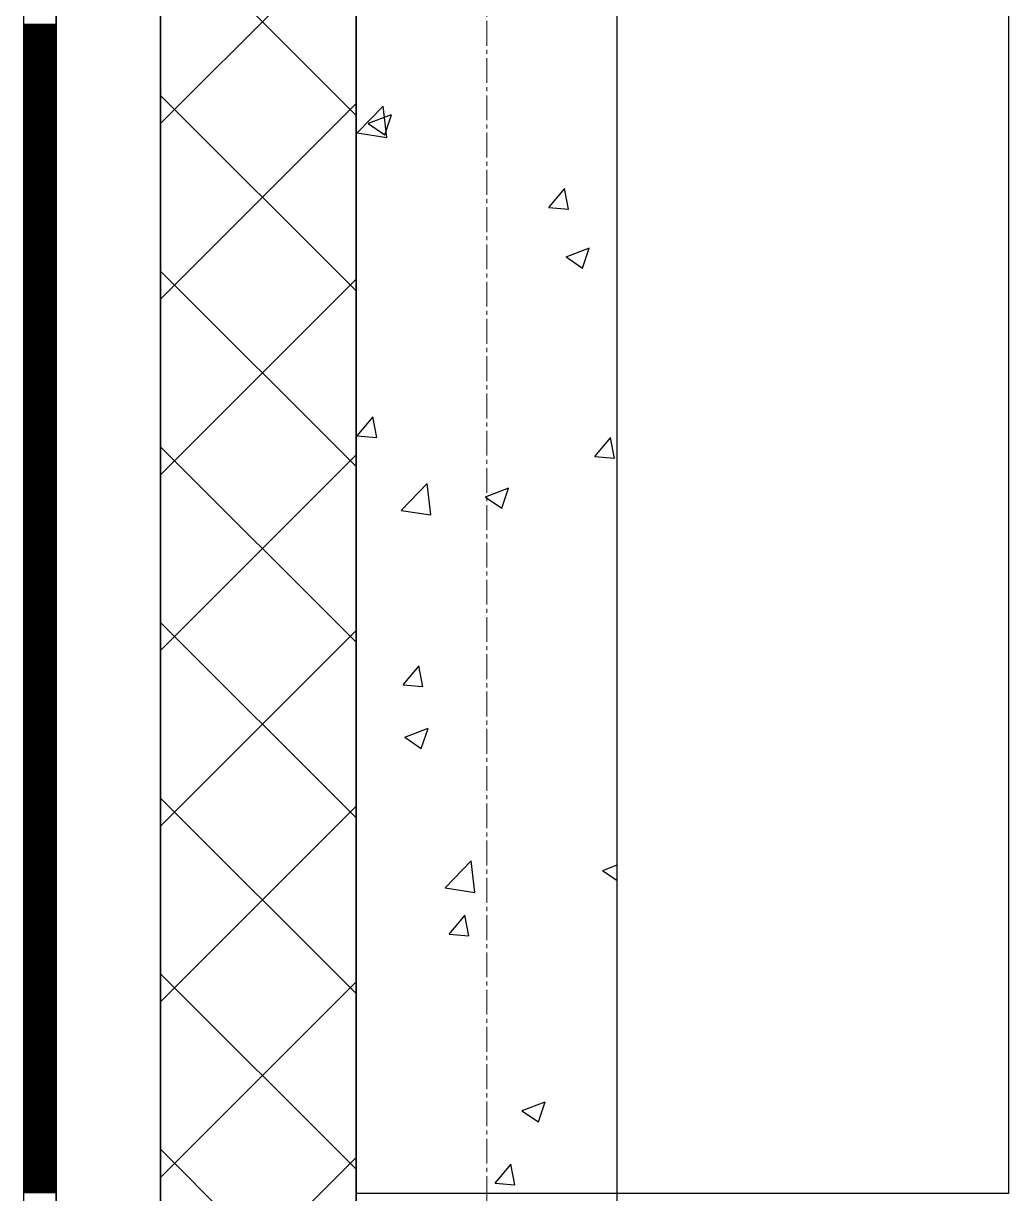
# Model space of a CAD drawing. Header units: millimetres. Extents: x -231292 to 573618, y -153144 to 564035.
# Drawn here: x 8548 to 9303, y 237366 to 238264 of the extents above; entities that cross this region are included whole.
import ezdxf

# ---------------------------------------------------------------- set-up
doc = ezdxf.new("R2010")
doc.units = ezdxf.units.MM
doc.linetypes.add('CENTER2', pattern=[28.575, 19.05, -3.175, 3.175, -3.175])
doc.layers.get('0').update_dxf_attribs({"color": 250})
for name, color, linetype, lineweight in [('АР_Стены ПЕНОблок', 250, 'Continuous', 20), ('АР_Тонкая', 250, 'Continuous', 5), ('АР_Утеплитель', 250, 'Continuous', 0), ('АР_Штриховка', 250, 'Continuous', 0), ('РД_Оси_100', 250, 'Continuous', 0)]:
    doc.layers.add(name, color=color, linetype=linetype, lineweight=lineweight)
doc.layers.add('КР_Балки-0.5', color=60, linetype='Continuous', lineweight=50, plot=False)

# ---------------------------------------------------------------- blocks, each defined once
blk = doc.blocks.new('оси_рен')
at = {"layer": 'РД_Оси_100', "color": 251, "linetype": 'CENTER2', "true_color": 0x636466}
blk.add_line((1195652.916, 135558.25), (1195652.916, 223268.25), dxfattribs=at)

msp = doc.modelspace()

# ---------------------------------------------------------------- linework, layer by layer
at = {"layer": 'АР_Стены ПЕНОблок', "color": 18, "linetype": 'Continuous', "lineweight": 25, "true_color": 0x000000}
for p, q in [((8803.243, 263866.253), (8803.243, 187666.253)), ((9003.243, 187666.253), (9003.243, 263866.253))]:
    msp.add_line(p, q, dxfattribs=at)
at = {"layer": 'АР_Тонкая', "color": 18, "linetype": 'Continuous', "lineweight": 25, "true_color": 0x000000}
for p, q in [((8548.243, 263866.253), (8548.243, 187666.253)), ((8573.243, 263866.253), (8573.243, 187666.253)), ((8573.243, 187666.253), (8573.243, 263866.253)), ((8653.243, 187666.253), (8653.243, 263866.253))]:
    msp.add_line(p, q, dxfattribs=at)
at = {"layer": 'АР_Утеплитель', "color": 18, "linetype": 'Continuous', "lineweight": 25, "true_color": 0x000000}
for p, q in [((8653.243, 263866.253), (8653.243, 187666.253)), ((8803.243, 187666.253), (8803.243, 263866.253))]:
    msp.add_line(p, q, dxfattribs=at)
at = {"layer": 'АР_Штриховка', "color": 18, "linetype": 'Continuous', "lineweight": 25, "true_color": 0x000000}
for p, q in [((8803.243, 238193.005), (8653.243, 238343.005)), ((8653.243, 238186.718), (8803.243, 238336.718)), ((8548.243, 238263.002), (8573.243, 238263.002)), ((8548.243, 238262.002), (8573.243, 238262.002)), ((8548.243, 238261.002), (8573.243, 238261.002)), ((8548.243, 238260.002), (8573.243, 238260.002)), ((8548.243, 238259.002), (8573.243, 238259.002)), ((8548.243, 238258.002), (8573.243, 238258.002)), ((8548.243, 238257.002), (8573.243, 238257.002)), ((8548.243, 238256.002), (8573.243, 238256.002)), ((8548.243, 238255.002), (8573.243, 238255.002)), ((8548.243, 238254.002), (8573.243, 238254.002)), ((8548.243, 238253.002), (8573.243, 238253.002)), ((8548.243, 238252.002), (8573.243, 238252.002)), ((8548.243, 238251.002), (8573.243, 238251.002)), ((8548.243, 238250.002), (8573.243, 238250.002)), ((8548.243, 238249.002), (8573.243, 238249.002)), ((8548.243, 238248.002), (8573.243, 238248.002)), ((8548.243, 238247.002), (8573.243, 238247.002)), ((8548.243, 238246.002), (8573.243, 238246.002)), ((8548.243, 238245.002), (8573.243, 238245.002)), ((8548.243, 238244.002), (8573.243, 238244.002)), ((8548.243, 238243.002), (8573.243, 238243.002)), ((8548.243, 238242.002), (8573.243, 238242.002)), ((8548.243, 238241.002), (8573.243, 238241.002)), ((8548.243, 238240.002), (8573.243, 238240.002)), ((8548.243, 238239.002), (8573.243, 238239.002)), ((8548.243, 238238.002), (8573.243, 238238.002)), ((8548.243, 238237.002), (8573.243, 238237.002)), ((8548.243, 238236.002), (8573.243, 238236.002)), ((8548.243, 238235.002), (8573.243, 238235.002)), ((8548.243, 238234.002), (8573.243, 238234.002)), ((8548.243, 238233.002), (8573.243, 238233.002)), ((8548.243, 238232.002), (8573.243, 238232.002)), ((8548.243, 238231.002), (8573.243, 238231.002)), ((8548.243, 238230.002), (8573.243, 238230.002)), ((8548.243, 238229.002), (8573.243, 238229.002)), ((8548.243, 238228.002), (8573.243, 238228.002)), ((8548.243, 238227.002), (8573.243, 238227.002)), ((8548.243, 238226.002), (8573.243, 238226.002)), ((8548.243, 238225.002), (8573.243, 238225.002)), ((8548.243, 238224.002), (8573.243, 238224.002)), ((8548.243, 238223.002), (8573.243, 238223.002)), ((8548.243, 238222.002), (8573.243, 238222.002)), ((8548.243, 238221.002), (8573.243, 238221.002)), ((8548.243, 238220.002), (8573.243, 238220.002)), ((8548.243, 238219.002), (8573.243, 238219.002)), ((8548.243, 238218.002), (8573.243, 238218.002)), ((8548.243, 238217.002), (8573.243, 238217.002)), ((8548.243, 238216.002), (8573.243, 238216.002)), ((8548.243, 238215.002), (8573.243, 238215.002)), ((8548.243, 238214.002), (8573.243, 238214.002)), ((8548.243, 238213.002), (8573.243, 238213.002)), ((8548.243, 238212.002), (8573.243, 238212.002)), ((8548.243, 238211.002), (8573.243, 238211.002)), ((8548.243, 238210.002), (8573.243, 238210.002)), ((8548.243, 238209.002), (8573.243, 238209.002)), ((8803.243, 238058.301), (8653.243, 238208.301)), ((8548.243, 238208.002), (8573.243, 238208.002)), ((8548.243, 238207.002), (8573.243, 238207.002)), ((8548.243, 238206.002), (8573.243, 238206.002)), ((8548.243, 238205.002), (8573.243, 238205.002)), ((8548.243, 238204.002), (8573.243, 238204.002)), ((8548.243, 238203.002), (8573.243, 238203.002)), ((8548.243, 238202.002), (8573.243, 238202.002)), ((8548.243, 238201.002), (8573.243, 238201.002)), ((8548.243, 238200.002), (8573.243, 238200.002)), ((8653.243, 238052.014), (8803.243, 238202.014)), ((8804.144, 238179.511), (8823.927, 238200.13)), ((8826.718, 238176.006), (8823.912, 238200.128)), ((8548.243, 238199.002), (8573.243, 238199.002)), ((8548.243, 238198.002), (8573.243, 238198.002)), ((8548.243, 238197.002), (8573.243, 238197.002)), ((8548.243, 238196.002), (8573.243, 238196.002)), ((8548.243, 238195.002), (8573.243, 238195.002)), ((8548.243, 238194.002), (8573.243, 238194.002)), ((8548.243, 238193.002), (8573.243, 238193.002)), ((8548.243, 238192.002), (8573.243, 238192.002)), ((8548.243, 238191.002), (8573.243, 238191.002)), ((8812.607, 238186.886), (8830.392, 238193.712)), ((8825.156, 238178.151), (8830.306, 238193.5)), ((8548.243, 238190.002), (8573.243, 238190.002)), ((8548.243, 238189.002), (8573.243, 238189.002)), ((8548.243, 238188.002), (8573.243, 238188.002)), ((8548.243, 238187.002), (8573.243, 238187.002)), ((8548.243, 238186.002), (8573.243, 238186.002)), ((8548.243, 238185.002), (8573.243, 238185.002)), ((8548.243, 238184.002), (8573.243, 238184.002)), ((8548.243, 238183.002), (8573.243, 238183.002)), ((8548.243, 238182.002), (8573.243, 238182.002)), ((8812.512, 238186.676), (8825.146, 238178.154)), ((8548.243, 238181.002), (8573.243, 238181.002)), ((8548.243, 238180.002), (8573.243, 238180.002)), ((8548.243, 238179.002), (8573.243, 238179.002)), ((8548.243, 238178.002), (8573.243, 238178.002)), ((8548.243, 238177.002), (8573.243, 238177.002)), ((8548.243, 238176.002), (8573.243, 238176.002)), ((8548.243, 238175.002), (8573.243, 238175.002)), ((8548.243, 238174.002), (8573.243, 238174.002)), ((8548.243, 238173.002), (8573.243, 238173.002)), ((8804.132, 238179.535), (8826.722, 238176.032)), ((8548.243, 238172.002), (8573.243, 238172.002)), ((8548.243, 238171.002), (8573.243, 238171.002)), ((8548.243, 238170.002), (8573.243, 238170.002)), ((8548.243, 238169.002), (8573.243, 238169.002)), ((8548.243, 238168.002), (8573.243, 238168.002)), ((8548.243, 238167.002), (8573.243, 238167.002)), ((8548.243, 238166.002), (8573.243, 238166.002)), ((8548.243, 238165.002), (8573.243, 238165.002)), ((8548.243, 238164.002), (8573.243, 238164.002)), ((8548.243, 238163.002), (8573.243, 238163.002)), ((8548.243, 238162.002), (8573.243, 238162.002)), ((8548.243, 238161.002), (8573.243, 238161.002)), ((8548.243, 238160.002), (8573.243, 238160.002)), ((8548.243, 238159.002), (8573.243, 238159.002)), ((8548.243, 238158.002), (8573.243, 238158.002)), ((8548.243, 238157.002), (8573.243, 238157.002)), ((8548.243, 238156.002), (8573.243, 238156.002)), ((8548.243, 238155.002), (8573.243, 238155.002)), ((8548.243, 238154.002), (8573.243, 238154.002)), ((8548.243, 238153.002), (8573.243, 238153.002)), ((8548.243, 238152.002), (8573.243, 238152.002)), ((8548.243, 238151.002), (8573.243, 238151.002)), ((8548.243, 238150.002), (8573.243, 238150.002)), ((8548.243, 238149.002), (8573.243, 238149.002)), ((8548.243, 238148.002), (8573.243, 238148.002)), ((8548.243, 238147.002), (8573.243, 238147.002)), ((8548.243, 238146.002), (8573.243, 238146.002)), ((8548.243, 238145.002), (8573.243, 238145.002)), ((8548.243, 238144.002), (8573.243, 238144.002)), ((8548.243, 238143.002), (8573.243, 238143.002)), ((8548.243, 238142.002), (8573.243, 238142.002)), ((8548.243, 238141.002), (8573.243, 238141.002)), ((8548.243, 238140.002), (8573.243, 238140.002)), ((8548.243, 238139.002), (8573.243, 238139.002)), ((8548.243, 238138.002), (8573.243, 238138.002)), ((8548.243, 238137.002), (8573.243, 238137.002)), ((8950.927, 238122.39), (8963.172, 238136.983)), ((8965.975, 238121.027), (8963.038, 238136.948)), ((8548.243, 238136.002), (8573.243, 238136.002)), ((8548.243, 238135.002), (8573.243, 238135.002)), ((8548.243, 238134.002), (8573.243, 238134.002)), ((8548.243, 238133.002), (8573.243, 238133.002)), ((8548.243, 238132.002), (8573.243, 238132.002)), ((8548.243, 238131.002), (8573.243, 238131.002)), ((8548.243, 238130.002), (8573.243, 238130.002)), ((8548.243, 238129.002), (8573.243, 238129.002)), ((8548.243, 238128.002), (8573.243, 238128.002)), ((8548.243, 238127.002), (8573.243, 238127.002)), ((8548.243, 238126.002), (8573.243, 238126.002)), ((8548.243, 238125.002), (8573.243, 238125.002)), ((8548.243, 238124.002), (8573.243, 238124.002)), ((8548.243, 238123.002), (8573.243, 238123.002)), ((8548.243, 238122.002), (8573.243, 238122.002)), ((8548.243, 238121.002), (8573.243, 238121.002)), ((8548.243, 238120.002), (8573.243, 238120.002)), ((8548.243, 238119.002), (8573.243, 238119.002)), ((8950.926, 238122.38), (8966.108, 238121.052)), ((8548.243, 238118.002), (8573.243, 238118.002)), ((8548.243, 238117.002), (8573.243, 238117.002)), ((8548.243, 238116.002), (8573.243, 238116.002)), ((8548.243, 238115.002), (8573.243, 238115.002)), ((8548.243, 238114.002), (8573.243, 238114.002)), ((8548.243, 238113.002), (8573.243, 238113.002)), ((8548.243, 238112.002), (8573.243, 238112.002)), ((8548.243, 238111.002), (8573.243, 238111.002)), ((8548.243, 238110.002), (8573.243, 238110.002)), ((8548.243, 238109.002), (8573.243, 238109.002)), ((8548.243, 238108.002), (8573.243, 238108.002)), ((8548.243, 238107.002), (8573.243, 238107.002)), ((8548.243, 238106.002), (8573.243, 238106.002)), ((8548.243, 238105.002), (8573.243, 238105.002)), ((8548.243, 238104.002), (8573.243, 238104.002)), ((8548.243, 238103.002), (8573.243, 238103.002)), ((8548.243, 238102.002), (8573.243, 238102.002)), ((8548.243, 238101.002), (8573.243, 238101.002)), ((8548.243, 238100.002), (8573.243, 238100.002)), ((8548.243, 238099.002), (8573.243, 238099.002)), ((8548.243, 238098.002), (8573.243, 238098.002)), ((8548.243, 238097.002), (8573.243, 238097.002)), ((8548.243, 238096.002), (8573.243, 238096.002)), ((8548.243, 238095.002), (8573.243, 238095.002)), ((8548.243, 238094.002), (8573.243, 238094.002)), ((8548.243, 238093.002), (8573.243, 238093.002)), ((8548.243, 238092.002), (8573.243, 238092.002)), ((8548.243, 238091.002), (8573.243, 238091.002)), ((8548.243, 238090.002), (8573.243, 238090.002)), ((8548.243, 238089.002), (8573.243, 238089.002)), ((8548.243, 238088.002), (8573.243, 238088.002)), ((8548.243, 238087.002), (8573.243, 238087.002)), ((8548.243, 238086.002), (8573.243, 238086.002)), ((8548.243, 238085.002), (8573.243, 238085.002)), ((8548.243, 238084.002), (8573.243, 238084.002)), ((8548.243, 238083.002), (8573.243, 238083.002)), ((8964.126, 238084.411), (8976.761, 238075.889)), ((8964.221, 238084.62), (8982.006, 238091.447)), ((8976.771, 238075.886), (8981.921, 238091.235)), ((8548.243, 238082.002), (8573.243, 238082.002)), ((8548.243, 238081.002), (8573.243, 238081.002)), ((8548.243, 238080.002), (8573.243, 238080.002)), ((8548.243, 238079.002), (8573.243, 238079.002)), ((8548.243, 238078.002), (8573.243, 238078.002)), ((8548.243, 238077.002), (8573.243, 238077.002)), ((8548.243, 238076.002), (8573.243, 238076.002)), ((8548.243, 238075.002), (8573.243, 238075.002)), ((8548.243, 238074.002), (8573.243, 238074.002)), ((8803.243, 237923.597), (8653.243, 238073.597)), ((8548.243, 238073.002), (8573.243, 238073.002)), ((8548.243, 238072.002), (8573.243, 238072.002)), ((8548.243, 238071.002), (8573.243, 238071.002)), ((8548.243, 238070.002), (8573.243, 238070.002)), ((8548.243, 238069.002), (8573.243, 238069.002)), ((8548.243, 238068.002), (8573.243, 238068.002)), ((8548.243, 238067.002), (8573.243, 238067.002)), ((8548.243, 238066.002), (8573.243, 238066.002)), ((8548.243, 238065.002), (8573.243, 238065.002)), ((8653.243, 237917.311), (8803.243, 238067.311)), ((8548.243, 238064.002), (8573.243, 238064.002)), ((8548.243, 238063.002), (8573.243, 238063.002)), ((8548.243, 238062.002), (8573.243, 238062.002)), ((8548.243, 238061.002), (8573.243, 238061.002)), ((8548.243, 238060.002), (8573.243, 238060.002)), ((8548.243, 238059.002), (8573.243, 238059.002)), ((8548.243, 238058.002), (8573.243, 238058.002)), ((8548.243, 238057.002), (8573.243, 238057.002)), ((8548.243, 238056.002), (8573.243, 238056.002)), ((8548.243, 238055.002), (8573.243, 238055.002)), ((8548.243, 238054.002), (8573.243, 238054.002)), ((8548.243, 238053.002), (8573.243, 238053.002)), ((8548.243, 238052.002), (8573.243, 238052.002)), ((8548.243, 238051.002), (8573.243, 238051.002)), ((8548.243, 238050.002), (8573.243, 238050.002)), ((8548.243, 238049.002), (8573.243, 238049.002)), ((8548.243, 238048.002), (8573.243, 238048.002)), ((8548.243, 238047.002), (8573.243, 238047.002)), ((8548.243, 238046.002), (8573.243, 238046.002)), ((8548.243, 238045.002), (8573.243, 238045.002)), ((8548.243, 238044.002), (8573.243, 238044.002)), ((8548.243, 238043.002), (8573.243, 238043.002)), ((8548.243, 238042.002), (8573.243, 238042.002)), ((8548.243, 238041.002), (8573.243, 238041.002)), ((8548.243, 238040.002), (8573.243, 238040.002)), ((8548.243, 238039.002), (8573.243, 238039.002)), ((8548.243, 238038.002), (8573.243, 238038.002)), ((8548.243, 238037.002), (8573.243, 238037.002)), ((8548.243, 238036.002), (8573.243, 238036.002)), ((8548.243, 238035.002), (8573.243, 238035.002)), ((8548.243, 238034.002), (8573.243, 238034.002)), ((8548.243, 238033.002), (8573.243, 238033.002)), ((8548.243, 238032.002), (8573.243, 238032.002)), ((8548.243, 238031.002), (8573.243, 238031.002)), ((8548.243, 238030.002), (8573.243, 238030.002)), ((8548.243, 238029.002), (8573.243, 238029.002)), ((8548.243, 238028.002), (8573.243, 238028.002)), ((8548.243, 238027.002), (8573.243, 238027.002)), ((8548.243, 238026.002), (8573.243, 238026.002)), ((8548.243, 238025.002), (8573.243, 238025.002)), ((8548.243, 238024.002), (8573.243, 238024.002)), ((8548.243, 238023.002), (8573.243, 238023.002)), ((8548.243, 238022.002), (8573.243, 238022.002)), ((8548.243, 238021.002), (8573.243, 238021.002)), ((8548.243, 238020.002), (8573.243, 238020.002)), ((8548.243, 238019.002), (8573.243, 238019.002)), ((8548.243, 238018.002), (8573.243, 238018.002)), ((8548.243, 238017.002), (8573.243, 238017.002)), ((8548.243, 238016.002), (8573.243, 238016.002)), ((8548.243, 238015.002), (8573.243, 238015.002)), ((8548.243, 238014.002), (8573.243, 238014.002)), ((8548.243, 238013.002), (8573.243, 238013.002)), ((8548.243, 238012.002), (8573.243, 238012.002)), ((8548.243, 238011.002), (8573.243, 238011.002)), ((8548.243, 238010.002), (8573.243, 238010.002)), ((8548.243, 238009.002), (8573.243, 238009.002)), ((8548.243, 238008.002), (8573.243, 238008.002)), ((8548.243, 238007.002), (8573.243, 238007.002)), ((8548.243, 238006.002), (8573.243, 238006.002)), ((8548.243, 238005.002), (8573.243, 238005.002)), ((8548.243, 238004.002), (8573.243, 238004.002)), ((8548.243, 238003.002), (8573.243, 238003.002)), ((8548.243, 238002.002), (8573.243, 238002.002)), ((8548.243, 238001.002), (8573.243, 238001.002)), ((8548.243, 238000.002), (8573.243, 238000.002)), ((8548.243, 237999.002), (8573.243, 237999.002)), ((8548.243, 237998.002), (8573.243, 237998.002)), ((8548.243, 237997.002), (8573.243, 237997.002)), ((8548.243, 237996.002), (8573.243, 237996.002)), ((8548.243, 237995.002), (8573.243, 237995.002)), ((8548.243, 237994.002), (8573.243, 237994.002)), ((8548.243, 237993.002), (8573.243, 237993.002)), ((8548.243, 237992.002), (8573.243, 237992.002)), ((8548.243, 237991.002), (8573.243, 237991.002)), ((8548.243, 237990.002), (8573.243, 237990.002)), ((8548.243, 237989.002), (8573.243, 237989.002)), ((8548.243, 237988.002), (8573.243, 237988.002)), ((8548.243, 237987.002), (8573.243, 237987.002)), ((8548.243, 237986.002), (8573.243, 237986.002)), ((8548.243, 237985.002), (8573.243, 237985.002)), ((8548.243, 237984.002), (8573.243, 237984.002)), ((8548.243, 237983.002), (8573.243, 237983.002)), ((8548.243, 237982.002), (8573.243, 237982.002)), ((8548.243, 237981.002), (8573.243, 237981.002)), ((8548.243, 237980.002), (8573.243, 237980.002)), ((8548.243, 237979.002), (8573.243, 237979.002)), ((8548.243, 237978.002), (8573.243, 237978.002)), ((8548.243, 237977.002), (8573.243, 237977.002)), ((8548.243, 237976.002), (8573.243, 237976.002)), ((8548.243, 237975.002), (8573.243, 237975.002)), ((8548.243, 237974.002), (8573.243, 237974.002)), ((8548.243, 237973.002), (8573.243, 237973.002)), ((8548.243, 237972.002), (8573.243, 237972.002)), ((8548.243, 237971.002), (8573.243, 237971.002)), ((8548.243, 237970.002), (8573.243, 237970.002)), ((8548.243, 237969.002), (8573.243, 237969.002)), ((8548.243, 237968.002), (8573.243, 237968.002)), ((8548.243, 237967.002), (8573.243, 237967.002)), ((8548.243, 237966.002), (8573.243, 237966.002)), ((8548.243, 237965.002), (8573.243, 237965.002)), ((8548.243, 237964.002), (8573.243, 237964.002)), ((8548.243, 237963.002), (8573.243, 237963.002)), ((8548.243, 237962.002), (8573.243, 237962.002)), ((8548.243, 237961.002), (8573.243, 237961.002)), ((8548.243, 237960.002), (8573.243, 237960.002)), ((8548.243, 237959.002), (8573.243, 237959.002)), ((8548.243, 237958.002), (8573.243, 237958.002)), ((8548.243, 237957.002), (8573.243, 237957.002)), ((8803.986, 237947.272), (8816.231, 237961.865)), ((8819.034, 237945.909), (8816.097, 237961.831)), ((8548.243, 237956.002), (8573.243, 237956.002)), ((8548.243, 237955.002), (8573.243, 237955.002)), ((8548.243, 237954.002), (8573.243, 237954.002)), ((8548.243, 237953.002), (8573.243, 237953.002)), ((8548.243, 237952.002), (8573.243, 237952.002)), ((8548.243, 237951.002), (8573.243, 237951.002)), ((8548.243, 237950.002), (8573.243, 237950.002)), ((8548.243, 237949.002), (8573.243, 237949.002)), ((8548.243, 237948.002), (8573.243, 237948.002)), ((8548.243, 237947.002), (8573.243, 237947.002)), ((8548.243, 237946.002), (8573.243, 237946.002)), ((8548.243, 237945.002), (8573.243, 237945.002)), ((8548.243, 237944.002), (8573.243, 237944.002)), ((8548.243, 237943.002), (8573.243, 237943.002)), ((8548.243, 237942.002), (8573.243, 237942.002)), ((8548.243, 237941.002), (8573.243, 237941.002)), ((8548.243, 237940.002), (8573.243, 237940.002)), ((8548.243, 237939.002), (8573.243, 237939.002)), ((8803.985, 237947.262), (8819.167, 237945.934)), ((8986.17, 237931.333), (8998.415, 237945.926)), ((9001.218, 237929.97), (8998.281, 237945.891)), ((8548.243, 237938.002), (8573.243, 237938.002)), ((8548.243, 237937.002), (8573.243, 237937.002)), ((8548.243, 237936.002), (8573.243, 237936.002)), ((8548.243, 237935.002), (8573.243, 237935.002)), ((8548.243, 237934.002), (8573.243, 237934.002)), ((8548.243, 237933.002), (8573.243, 237933.002)), ((8548.243, 237932.002), (8573.243, 237932.002)), ((8548.243, 237931.002), (8573.243, 237931.002)), ((8548.243, 237930.002), (8573.243, 237930.002)), ((8803.243, 237788.894), (8653.243, 237938.894)), ((8653.243, 237782.607), (8803.243, 237932.607)), ((8986.169, 237931.323), (9001.351, 237929.995)), ((8548.243, 237929.002), (8573.243, 237929.002)), ((8548.243, 237928.002), (8573.243, 237928.002)), ((8548.243, 237927.002), (8573.243, 237927.002)), ((8548.243, 237926.002), (8573.243, 237926.002)), ((8548.243, 237925.002), (8573.243, 237925.002)), ((8548.243, 237924.002), (8573.243, 237924.002)), ((8548.243, 237923.002), (8573.243, 237923.002)), ((8548.243, 237922.002), (8573.243, 237922.002)), ((8548.243, 237921.002), (8573.243, 237921.002)), ((8548.243, 237920.002), (8573.243, 237920.002)), ((8548.243, 237919.002), (8573.243, 237919.002)), ((8548.243, 237918.002), (8573.243, 237918.002)), ((8548.243, 237917.002), (8573.243, 237917.002)), ((8548.243, 237916.002), (8573.243, 237916.002)), ((8548.243, 237915.002), (8573.243, 237915.002)), ((8548.243, 237914.002), (8573.243, 237914.002)), ((8548.243, 237913.002), (8573.243, 237913.002)), ((8548.243, 237912.002), (8573.243, 237912.002)), ((8548.243, 237911.002), (8573.243, 237911.002)), ((8548.243, 237910.002), (8573.243, 237910.002)), ((8548.243, 237909.002), (8573.243, 237909.002)), ((8548.243, 237908.002), (8573.243, 237908.002)), ((8548.243, 237907.002), (8573.243, 237907.002)), ((8548.243, 237906.002), (8573.243, 237906.002)), ((8548.243, 237905.002), (8573.243, 237905.002)), ((8548.243, 237904.002), (8573.243, 237904.002)), ((8837.819, 237890.043), (8857.602, 237910.662)), ((8860.393, 237886.538), (8857.587, 237910.66)), ((8902.419, 237900.432), (8920.204, 237907.259)), ((8914.968, 237891.698), (8920.119, 237907.047)), ((8548.243, 237903.002), (8573.243, 237903.002)), ((8548.243, 237902.002), (8573.243, 237902.002)), ((8548.243, 237901.002), (8573.243, 237901.002)), ((8548.243, 237900.002), (8573.243, 237900.002)), ((8548.243, 237899.002), (8573.243, 237899.002)), ((8548.243, 237898.002), (8573.243, 237898.002)), ((8548.243, 237897.002), (8573.243, 237897.002)), ((8548.243, 237896.002), (8573.243, 237896.002)), ((8548.243, 237895.002), (8573.243, 237895.002)), ((8902.324, 237900.223), (8914.959, 237891.701)), ((8548.243, 237894.002), (8573.243, 237894.002)), ((8548.243, 237893.002), (8573.243, 237893.002)), ((8548.243, 237892.002), (8573.243, 237892.002)), ((8548.243, 237891.002), (8573.243, 237891.002)), ((8548.243, 237890.002), (8573.243, 237890.002)), ((8548.243, 237889.002), (8573.243, 237889.002)), ((8548.243, 237888.002), (8573.243, 237888.002)), ((8548.243, 237887.002), (8573.243, 237887.002)), ((8548.243, 237886.002), (8573.243, 237886.002)), ((8837.807, 237890.067), (8860.397, 237886.564)), ((8548.243, 237885.002), (8573.243, 237885.002)), ((8548.243, 237884.002), (8573.243, 237884.002)), ((8548.243, 237883.002), (8573.243, 237883.002)), ((8548.243, 237882.002), (8573.243, 237882.002)), ((8548.243, 237881.002), (8573.243, 237881.002)), ((8548.243, 237880.002), (8573.243, 237880.002)), ((8548.243, 237879.002), (8573.243, 237879.002)), ((8548.243, 237878.002), (8573.243, 237878.002)), ((8548.243, 237877.002), (8573.243, 237877.002)), ((8548.243, 237876.002), (8573.243, 237876.002)), ((8548.243, 237875.002), (8573.243, 237875.002)), ((8548.243, 237874.002), (8573.243, 237874.002)), ((8548.243, 237873.002), (8573.243, 237873.002)), ((8548.243, 237872.002), (8573.243, 237872.002)), ((8548.243, 237871.002), (8573.243, 237871.002)), ((8548.243, 237870.002), (8573.243, 237870.002)), ((8548.243, 237869.002), (8573.243, 237869.002)), ((8548.243, 237868.002), (8573.243, 237868.002)), ((8548.243, 237867.002), (8573.243, 237867.002)), ((8548.243, 237866.002), (8573.243, 237866.002)), ((8548.243, 237865.002), (8573.243, 237865.002)), ((8548.243, 237864.002), (8573.243, 237864.002)), ((8548.243, 237863.002), (8573.243, 237863.002)), ((8548.243, 237862.002), (8573.243, 237862.002)), ((8548.243, 237861.002), (8573.243, 237861.002)), ((8548.243, 237860.002), (8573.243, 237860.002)), ((8548.243, 237859.002), (8573.243, 237859.002)), ((8548.243, 237858.002), (8573.243, 237858.002)), ((8548.243, 237857.002), (8573.243, 237857.002)), ((8548.243, 237856.002), (8573.243, 237856.002)), ((8548.243, 237855.002), (8573.243, 237855.002)), ((8548.243, 237854.002), (8573.243, 237854.002)), ((8548.243, 237853.002), (8573.243, 237853.002)), ((8548.243, 237852.002), (8573.243, 237852.002)), ((8548.243, 237851.002), (8573.243, 237851.002)), ((8548.243, 237850.002), (8573.243, 237850.002)), ((8548.243, 237849.002), (8573.243, 237849.002)), ((8548.243, 237848.002), (8573.243, 237848.002)), ((8548.243, 237847.002), (8573.243, 237847.002)), ((8548.243, 237846.002), (8573.243, 237846.002)), ((8548.243, 237845.002), (8573.243, 237845.002)), ((8548.243, 237844.002), (8573.243, 237844.002)), ((8548.243, 237843.002), (8573.243, 237843.002)), ((8548.243, 237842.002), (8573.243, 237842.002)), ((8548.243, 237841.002), (8573.243, 237841.002)), ((8548.243, 237840.002), (8573.243, 237840.002)), ((8548.243, 237839.002), (8573.243, 237839.002)), ((8548.243, 237838.002), (8573.243, 237838.002)), ((8548.243, 237837.002), (8573.243, 237837.002)), ((8548.243, 237836.002), (8573.243, 237836.002)), ((8548.243, 237835.002), (8573.243, 237835.002)), ((8548.243, 237834.002), (8573.243, 237834.002)), ((8548.243, 237833.002), (8573.243, 237833.002)), ((8548.243, 237832.002), (8573.243, 237832.002)), ((8548.243, 237831.002), (8573.243, 237831.002)), ((8548.243, 237830.002), (8573.243, 237830.002)), ((8548.243, 237829.002), (8573.243, 237829.002)), ((8548.243, 237828.002), (8573.243, 237828.002)), ((8548.243, 237827.002), (8573.243, 237827.002)), ((8548.243, 237826.002), (8573.243, 237826.002)), ((8548.243, 237825.002), (8573.243, 237825.002)), ((8548.243, 237824.002), (8573.243, 237824.002)), ((8548.243, 237823.002), (8573.243, 237823.002)), ((8548.243, 237822.002), (8573.243, 237822.002)), ((8548.243, 237821.002), (8573.243, 237821.002)), ((8548.243, 237820.002), (8573.243, 237820.002)), ((8548.243, 237819.002), (8573.243, 237819.002)), ((8548.243, 237818.002), (8573.243, 237818.002)), ((8548.243, 237817.002), (8573.243, 237817.002)), ((8548.243, 237816.002), (8573.243, 237816.002)), ((8548.243, 237815.002), (8573.243, 237815.002)), ((8548.243, 237814.002), (8573.243, 237814.002)), ((8548.243, 237813.002), (8573.243, 237813.002)), ((8548.243, 237812.002), (8573.243, 237812.002)), ((8548.243, 237811.002), (8573.243, 237811.002)), ((8548.243, 237810.002), (8573.243, 237810.002)), ((8548.243, 237809.002), (8573.243, 237809.002)), ((8548.243, 237808.002), (8573.243, 237808.002)), ((8548.243, 237807.002), (8573.243, 237807.002)), ((8548.243, 237806.002), (8573.243, 237806.002)), ((8548.243, 237805.002), (8573.243, 237805.002)), ((8548.243, 237804.002), (8573.243, 237804.002)), ((8548.243, 237803.002), (8573.243, 237803.002)), ((8548.243, 237802.002), (8573.243, 237802.002)), ((8548.243, 237801.002), (8573.243, 237801.002)), ((8548.243, 237800.002), (8573.243, 237800.002)), ((8548.243, 237799.002), (8573.243, 237799.002)), ((8548.243, 237798.002), (8573.243, 237798.002)), ((8548.243, 237797.002), (8573.243, 237797.002)), ((8548.243, 237796.002), (8573.243, 237796.002)), ((8803.243, 237654.19), (8653.243, 237804.19)), ((8653.243, 237647.903), (8803.243, 237797.903)), ((8548.243, 237795.002), (8573.243, 237795.002)), ((8548.243, 237794.002), (8573.243, 237794.002)), ((8548.243, 237793.002), (8573.243, 237793.002)), ((8548.243, 237792.002), (8573.243, 237792.002)), ((8548.243, 237791.002), (8573.243, 237791.002)), ((8548.243, 237790.002), (8573.243, 237790.002)), ((8548.243, 237789.002), (8573.243, 237789.002)), ((8548.243, 237788.002), (8573.243, 237788.002)), ((8548.243, 237787.002), (8573.243, 237787.002)), ((8548.243, 237786.002), (8573.243, 237786.002)), ((8548.243, 237785.002), (8573.243, 237785.002)), ((8548.243, 237784.002), (8573.243, 237784.002)), ((8548.243, 237783.002), (8573.243, 237783.002)), ((8548.243, 237782.002), (8573.243, 237782.002)), ((8548.243, 237781.002), (8573.243, 237781.002)), ((8548.243, 237780.002), (8573.243, 237780.002)), ((8548.243, 237779.002), (8573.243, 237779.002)), ((8548.243, 237778.002), (8573.243, 237778.002)), ((8548.243, 237777.002), (8573.243, 237777.002)), ((8548.243, 237776.002), (8573.243, 237776.002)), ((8548.243, 237775.002), (8573.243, 237775.002)), ((8548.243, 237774.002), (8573.243, 237774.002)), ((8548.243, 237773.002), (8573.243, 237773.002)), ((8548.243, 237772.002), (8573.243, 237772.002)), ((8548.243, 237771.002), (8573.243, 237771.002)), ((8548.243, 237770.002), (8573.243, 237770.002)), ((8548.243, 237769.002), (8573.243, 237769.002)), ((8839.229, 237756.215), (8851.474, 237770.809)), ((8854.277, 237754.852), (8851.34, 237770.774)), ((8548.243, 237768.002), (8573.243, 237768.002)), ((8548.243, 237767.002), (8573.243, 237767.002)), ((8548.243, 237766.002), (8573.243, 237766.002)), ((8548.243, 237765.002), (8573.243, 237765.002)), ((8548.243, 237764.002), (8573.243, 237764.002)), ((8548.243, 237763.002), (8573.243, 237763.002)), ((8548.243, 237762.002), (8573.243, 237762.002)), ((8548.243, 237761.002), (8573.243, 237761.002)), ((8548.243, 237760.002), (8573.243, 237760.002)), ((8548.243, 237759.002), (8573.243, 237759.002)), ((8548.243, 237758.002), (8573.243, 237758.002)), ((8548.243, 237757.002), (8573.243, 237757.002)), ((8548.243, 237756.002), (8573.243, 237756.002)), ((8548.243, 237755.002), (8573.243, 237755.002)), ((8548.243, 237754.002), (8573.243, 237754.002)), ((8548.243, 237753.002), (8573.243, 237753.002)), ((8548.243, 237752.002), (8573.243, 237752.002)), ((8548.243, 237751.002), (8573.243, 237751.002)), ((8839.228, 237756.205), (8854.41, 237754.877)), ((8548.243, 237750.002), (8573.243, 237750.002)), ((8548.243, 237749.002), (8573.243, 237749.002)), ((8548.243, 237748.002), (8573.243, 237748.002)), ((8548.243, 237747.002), (8573.243, 237747.002)), ((8548.243, 237746.002), (8573.243, 237746.002)), ((8548.243, 237745.002), (8573.243, 237745.002)), ((8548.243, 237744.002), (8573.243, 237744.002)), ((8548.243, 237743.002), (8573.243, 237743.002)), ((8548.243, 237742.002), (8573.243, 237742.002)), ((8548.243, 237741.002), (8573.243, 237741.002)), ((8548.243, 237740.002), (8573.243, 237740.002)), ((8548.243, 237739.002), (8573.243, 237739.002)), ((8548.243, 237738.002), (8573.243, 237738.002)), ((8548.243, 237737.002), (8573.243, 237737.002)), ((8548.243, 237736.002), (8573.243, 237736.002)), ((8548.243, 237735.002), (8573.243, 237735.002)), ((8548.243, 237734.002), (8573.243, 237734.002)), ((8548.243, 237733.002), (8573.243, 237733.002)), ((8548.243, 237732.002), (8573.243, 237732.002)), ((8548.243, 237731.002), (8573.243, 237731.002)), ((8548.243, 237730.002), (8573.243, 237730.002)), ((8548.243, 237729.002), (8573.243, 237729.002)), ((8548.243, 237728.002), (8573.243, 237728.002)), ((8548.243, 237727.002), (8573.243, 237727.002)), ((8548.243, 237726.002), (8573.243, 237726.002)), ((8548.243, 237725.002), (8573.243, 237725.002)), ((8548.243, 237724.002), (8573.243, 237724.002)), ((8548.243, 237723.002), (8573.243, 237723.002)), ((8548.243, 237722.002), (8573.243, 237722.002)), ((8548.243, 237721.002), (8573.243, 237721.002)), ((8548.243, 237720.002), (8573.243, 237720.002)), ((8548.243, 237719.002), (8573.243, 237719.002)), ((8548.243, 237718.002), (8573.243, 237718.002)), ((8548.243, 237717.002), (8573.243, 237717.002)), ((8548.243, 237716.002), (8573.243, 237716.002)), ((8548.243, 237715.002), (8573.243, 237715.002)), ((8840.522, 237716.035), (8853.157, 237707.513)), ((8840.617, 237716.244), (8858.402, 237723.071)), ((8853.166, 237707.51), (8858.317, 237722.859)), ((8548.243, 237714.002), (8573.243, 237714.002)), ((8548.243, 237713.002), (8573.243, 237713.002)), ((8548.243, 237712.002), (8573.243, 237712.002)), ((8548.243, 237711.002), (8573.243, 237711.002)), ((8548.243, 237710.002), (8573.243, 237710.002)), ((8548.243, 237709.002), (8573.243, 237709.002)), ((8548.243, 237708.002), (8573.243, 237708.002)), ((8548.243, 237707.002), (8573.243, 237707.002)), ((8548.243, 237706.002), (8573.243, 237706.002)), ((8548.243, 237705.002), (8573.243, 237705.002)), ((8548.243, 237704.002), (8573.243, 237704.002)), ((8548.243, 237703.002), (8573.243, 237703.002)), ((8548.243, 237702.002), (8573.243, 237702.002)), ((8548.243, 237701.002), (8573.243, 237701.002)), ((8548.243, 237700.002), (8573.243, 237700.002)), ((8548.243, 237699.002), (8573.243, 237699.002)), ((8548.243, 237698.002), (8573.243, 237698.002)), ((8548.243, 237697.002), (8573.243, 237697.002)), ((8548.243, 237696.002), (8573.243, 237696.002)), ((8548.243, 237695.002), (8573.243, 237695.002)), ((8548.243, 237694.002), (8573.243, 237694.002)), ((8548.243, 237693.002), (8573.243, 237693.002)), ((8548.243, 237692.002), (8573.243, 237692.002)), ((8548.243, 237691.002), (8573.243, 237691.002)), ((8548.243, 237690.002), (8573.243, 237690.002)), ((8548.243, 237689.002), (8573.243, 237689.002)), ((8548.243, 237688.002), (8573.243, 237688.002)), ((8548.243, 237687.002), (8573.243, 237687.002)), ((8548.243, 237686.002), (8573.243, 237686.002)), ((8548.243, 237685.002), (8573.243, 237685.002)), ((8548.243, 237684.002), (8573.243, 237684.002)), ((8548.243, 237683.002), (8573.243, 237683.002)), ((8548.243, 237682.002), (8573.243, 237682.002)), ((8548.243, 237681.002), (8573.243, 237681.002)), ((8548.243, 237680.002), (8573.243, 237680.002)), ((8548.243, 237679.002), (8573.243, 237679.002)), ((8548.243, 237678.002), (8573.243, 237678.002)), ((8548.243, 237677.002), (8573.243, 237677.002)), ((8548.243, 237676.002), (8573.243, 237676.002)), ((8548.243, 237675.002), (8573.243, 237675.002)), ((8548.243, 237674.002), (8573.243, 237674.002)), ((8548.243, 237673.002), (8573.243, 237673.002)), ((8548.243, 237672.002), (8573.243, 237672.002)), ((8548.243, 237671.002), (8573.243, 237671.002)), ((8548.243, 237670.002), (8573.243, 237670.002)), ((8548.243, 237669.002), (8573.243, 237669.002)), ((8548.243, 237668.002), (8573.243, 237668.002)), ((8548.243, 237667.002), (8573.243, 237667.002)), ((8548.243, 237666.002), (8573.243, 237666.002)), ((8548.243, 237665.002), (8573.243, 237665.002)), ((8548.243, 237664.002), (8573.243, 237664.002)), ((8548.243, 237663.002), (8573.243, 237663.002)), ((8548.243, 237662.002), (8573.243, 237662.002)), ((8548.243, 237661.002), (8573.243, 237661.002)), ((8803.243, 237519.486), (8653.243, 237669.486)), ((8653.243, 237513.199), (8803.243, 237663.199)), ((8548.243, 237660.002), (8573.243, 237660.002)), ((8548.243, 237659.002), (8573.243, 237659.002)), ((8548.243, 237658.002), (8573.243, 237658.002)), ((8548.243, 237657.002), (8573.243, 237657.002)), ((8548.243, 237656.002), (8573.243, 237656.002)), ((8548.243, 237655.002), (8573.243, 237655.002)), ((8548.243, 237654.002), (8573.243, 237654.002)), ((8548.243, 237653.002), (8573.243, 237653.002)), ((8548.243, 237652.002), (8573.243, 237652.002)), ((8548.243, 237651.002), (8573.243, 237651.002)), ((8548.243, 237650.002), (8573.243, 237650.002)), ((8548.243, 237649.002), (8573.243, 237649.002)), ((8548.243, 237648.002), (8573.243, 237648.002)), ((8548.243, 237647.002), (8573.243, 237647.002)), ((8548.243, 237646.002), (8573.243, 237646.002)), ((8548.243, 237645.002), (8573.243, 237645.002)), ((8548.243, 237644.002), (8573.243, 237644.002)), ((8548.243, 237643.002), (8573.243, 237643.002)), ((8548.243, 237642.002), (8573.243, 237642.002)), ((8548.243, 237641.002), (8573.243, 237641.002)), ((8548.243, 237640.002), (8573.243, 237640.002)), ((8548.243, 237639.002), (8573.243, 237639.002)), ((8548.243, 237638.002), (8573.243, 237638.002)), ((8548.243, 237637.002), (8573.243, 237637.002)), ((8548.243, 237636.002), (8573.243, 237636.002)), ((8548.243, 237635.002), (8573.243, 237635.002)), ((8548.243, 237634.002), (8573.243, 237634.002)), ((8548.243, 237633.002), (8573.243, 237633.002)), ((8548.243, 237632.002), (8573.243, 237632.002)), ((8548.243, 237631.002), (8573.243, 237631.002)), ((8548.243, 237630.002), (8573.243, 237630.002)), ((8548.243, 237629.002), (8573.243, 237629.002)), ((8548.243, 237628.002), (8573.243, 237628.002)), ((8548.243, 237627.002), (8573.243, 237627.002)), ((8548.243, 237626.002), (8573.243, 237626.002)), ((8548.243, 237625.002), (8573.243, 237625.002)), ((8548.243, 237624.002), (8573.243, 237624.002)), ((8548.243, 237623.002), (8573.243, 237623.002)), ((8548.243, 237622.002), (8573.243, 237622.002)), ((8548.243, 237621.002), (8573.243, 237621.002)), ((8548.243, 237620.002), (8573.243, 237620.002)), ((8548.243, 237619.002), (8573.243, 237619.002)), ((8548.243, 237618.002), (8573.243, 237618.002)), ((8548.243, 237617.002), (8573.243, 237617.002)), ((8548.243, 237616.002), (8573.243, 237616.002)), ((8871.494, 237600.574), (8891.277, 237621.193)), ((8894.068, 237597.069), (8891.261, 237621.191)), ((8992.231, 237613.979), (9003.243, 237618.206)), ((8548.243, 237615.002), (8573.243, 237615.002)), ((8548.243, 237614.002), (8573.243, 237614.002)), ((8548.243, 237613.002), (8573.243, 237613.002)), ((8548.243, 237612.002), (8573.243, 237612.002)), ((8548.243, 237611.002), (8573.243, 237611.002)), ((8548.243, 237610.002), (8573.243, 237610.002)), ((8548.243, 237609.002), (8573.243, 237609.002)), ((8548.243, 237608.002), (8573.243, 237608.002)), ((8548.243, 237607.002), (8573.243, 237607.002)), ((8992.137, 237613.77), (9003.243, 237606.278)), ((8548.243, 237606.002), (8573.243, 237606.002)), ((8548.243, 237605.002), (8573.243, 237605.002)), ((8548.243, 237604.002), (8573.243, 237604.002)), ((8548.243, 237603.002), (8573.243, 237603.002)), ((8548.243, 237602.002), (8573.243, 237602.002)), ((8548.243, 237601.002), (8573.243, 237601.002)), ((8548.243, 237600.002), (8573.243, 237600.002)), ((8548.243, 237599.002), (8573.243, 237599.002)), ((8548.243, 237598.002), (8573.243, 237598.002)), ((8871.482, 237600.599), (8894.072, 237597.096)), ((8548.243, 237597.002), (8573.243, 237597.002)), ((8548.243, 237596.002), (8573.243, 237596.002)), ((8548.243, 237595.002), (8573.243, 237595.002)), ((8548.243, 237594.002), (8573.243, 237594.002)), ((8548.243, 237593.002), (8573.243, 237593.002)), ((8548.243, 237592.002), (8573.243, 237592.002)), ((8548.243, 237591.002), (8573.243, 237591.002)), ((8548.243, 237590.002), (8573.243, 237590.002)), ((8548.243, 237589.002), (8573.243, 237589.002)), ((8548.243, 237588.002), (8573.243, 237588.002)), ((8548.243, 237587.002), (8573.243, 237587.002)), ((8548.243, 237586.002), (8573.243, 237586.002)), ((8548.243, 237585.002), (8573.243, 237585.002)), ((8548.243, 237584.002), (8573.243, 237584.002)), ((8548.243, 237583.002), (8573.243, 237583.002)), ((8548.243, 237582.002), (8573.243, 237582.002)), ((8548.243, 237581.002), (8573.243, 237581.002)), ((8548.243, 237580.002), (8573.243, 237580.002)), ((8548.243, 237579.002), (8573.243, 237579.002)), ((8548.243, 237578.002), (8573.243, 237578.002)), ((8548.243, 237577.002), (8573.243, 237577.002)), ((8548.243, 237576.002), (8573.243, 237576.002)), ((8548.243, 237575.002), (8573.243, 237575.002)), ((8548.243, 237574.002), (8573.243, 237574.002)), ((8548.243, 237573.002), (8573.243, 237573.002)), ((8548.243, 237572.002), (8573.243, 237572.002)), ((8548.243, 237571.002), (8573.243, 237571.002)), ((8874.472, 237565.159), (8886.718, 237579.752)), ((8889.52, 237563.795), (8886.583, 237579.717)), ((8548.243, 237570.002), (8573.243, 237570.002)), ((8548.243, 237569.002), (8573.243, 237569.002)), ((8548.243, 237568.002), (8573.243, 237568.002)), ((8548.243, 237567.002), (8573.243, 237567.002)), ((8548.243, 237566.002), (8573.243, 237566.002)), ((8548.243, 237565.002), (8573.243, 237565.002)), ((8548.243, 237564.002), (8573.243, 237564.002)), ((8548.243, 237563.002), (8573.243, 237563.002)), ((8874.472, 237565.148), (8889.654, 237563.82)), ((8548.243, 237562.002), (8573.243, 237562.002)), ((8548.243, 237561.002), (8573.243, 237561.002)), ((8548.243, 237560.002), (8573.243, 237560.002)), ((8548.243, 237559.002), (8573.243, 237559.002)), ((8548.243, 237558.002), (8573.243, 237558.002)), ((8548.243, 237557.002), (8573.243, 237557.002)), ((8548.243, 237556.002), (8573.243, 237556.002)), ((8548.243, 237555.002), (8573.243, 237555.002)), ((8548.243, 237554.002), (8573.243, 237554.002)), ((8548.243, 237553.002), (8573.243, 237553.002)), ((8548.243, 237552.002), (8573.243, 237552.002)), ((8548.243, 237551.002), (8573.243, 237551.002)), ((8548.243, 237550.002), (8573.243, 237550.002)), ((8548.243, 237549.002), (8573.243, 237549.002)), ((8548.243, 237548.002), (8573.243, 237548.002)), ((8548.243, 237547.002), (8573.243, 237547.002)), ((8548.243, 237546.002), (8573.243, 237546.002)), ((8548.243, 237545.002), (8573.243, 237545.002)), ((8548.243, 237544.002), (8573.243, 237544.002)), ((8548.243, 237543.002), (8573.243, 237543.002)), ((8548.243, 237542.002), (8573.243, 237542.002)), ((8548.243, 237541.002), (8573.243, 237541.002)), ((8548.243, 237540.002), (8573.243, 237540.002)), ((8548.243, 237539.002), (8573.243, 237539.002)), ((8548.243, 237538.002), (8573.243, 237538.002)), ((8548.243, 237537.002), (8573.243, 237537.002)), ((8548.243, 237536.002), (8573.243, 237536.002)), ((8548.243, 237535.002), (8573.243, 237535.002)), ((8548.243, 237534.002), (8573.243, 237534.002)), ((8548.243, 237533.002), (8573.243, 237533.002)), ((8548.243, 237532.002), (8573.243, 237532.002)), ((8548.243, 237531.002), (8573.243, 237531.002)), ((8548.243, 237530.002), (8573.243, 237530.002)), ((8548.243, 237529.002), (8573.243, 237529.002)), ((8548.243, 237528.002), (8573.243, 237528.002)), ((8548.243, 237527.002), (8573.243, 237527.002)), ((8803.243, 237384.782), (8653.243, 237534.782)), ((8653.243, 237378.495), (8803.243, 237528.495)), ((8548.243, 237526.002), (8573.243, 237526.002)), ((8548.243, 237525.002), (8573.243, 237525.002)), ((8548.243, 237524.002), (8573.243, 237524.002)), ((8548.243, 237523.002), (8573.243, 237523.002)), ((8548.243, 237522.002), (8573.243, 237522.002)), ((8548.243, 237521.002), (8573.243, 237521.002)), ((8548.243, 237520.002), (8573.243, 237520.002)), ((8548.243, 237519.002), (8573.243, 237519.002)), ((8548.243, 237518.002), (8573.243, 237518.002)), ((8548.243, 237517.002), (8573.243, 237517.002)), ((8548.243, 237516.002), (8573.243, 237516.002)), ((8548.243, 237515.002), (8573.243, 237515.002)), ((8548.243, 237514.002), (8573.243, 237514.002)), ((8548.243, 237513.002), (8573.243, 237513.002)), ((8548.243, 237512.002), (8573.243, 237512.002)), ((8548.243, 237511.002), (8573.243, 237511.002)), ((8548.243, 237510.002), (8573.243, 237510.002)), ((8548.243, 237509.002), (8573.243, 237509.002)), ((8548.243, 237508.002), (8573.243, 237508.002)), ((8548.243, 237507.002), (8573.243, 237507.002)), ((8548.243, 237506.002), (8573.243, 237506.002)), ((8548.243, 237505.002), (8573.243, 237505.002)), ((8548.243, 237504.002), (8573.243, 237504.002)), ((8548.243, 237503.002), (8573.243, 237503.002)), ((8548.243, 237502.002), (8573.243, 237502.002)), ((8548.243, 237501.002), (8573.243, 237501.002)), ((8548.243, 237500.002), (8573.243, 237500.002)), ((8548.243, 237499.002), (8573.243, 237499.002)), ((8548.243, 237498.002), (8573.243, 237498.002)), ((8548.243, 237497.002), (8573.243, 237497.002)), ((8548.243, 237496.002), (8573.243, 237496.002)), ((8548.243, 237495.002), (8573.243, 237495.002)), ((8548.243, 237494.002), (8573.243, 237494.002)), ((8548.243, 237493.002), (8573.243, 237493.002)), ((8548.243, 237492.002), (8573.243, 237492.002)), ((8548.243, 237491.002), (8573.243, 237491.002)), ((8548.243, 237490.002), (8573.243, 237490.002)), ((8548.243, 237489.002), (8573.243, 237489.002)), ((8548.243, 237488.002), (8573.243, 237488.002)), ((8548.243, 237487.002), (8573.243, 237487.002)), ((8548.243, 237486.002), (8573.243, 237486.002)), ((8548.243, 237485.002), (8573.243, 237485.002)), ((8548.243, 237484.002), (8573.243, 237484.002)), ((8548.243, 237483.002), (8573.243, 237483.002)), ((8548.243, 237482.002), (8573.243, 237482.002)), ((8548.243, 237481.002), (8573.243, 237481.002)), ((8548.243, 237480.002), (8573.243, 237480.002)), ((8548.243, 237479.002), (8573.243, 237479.002)), ((8548.243, 237478.002), (8573.243, 237478.002)), ((8548.243, 237477.002), (8573.243, 237477.002)), ((8548.243, 237476.002), (8573.243, 237476.002)), ((8548.243, 237475.002), (8573.243, 237475.002)), ((8548.243, 237474.002), (8573.243, 237474.002)), ((8548.243, 237473.002), (8573.243, 237473.002)), ((8548.243, 237472.002), (8573.243, 237472.002)), ((8548.243, 237471.002), (8573.243, 237471.002)), ((8548.243, 237470.002), (8573.243, 237470.002)), ((8548.243, 237469.002), (8573.243, 237469.002)), ((8548.243, 237468.002), (8573.243, 237468.002)), ((8548.243, 237467.002), (8573.243, 237467.002)), ((8548.243, 237466.002), (8573.243, 237466.002)), ((8548.243, 237465.002), (8573.243, 237465.002)), ((8548.243, 237464.002), (8573.243, 237464.002)), ((8548.243, 237463.002), (8573.243, 237463.002)), ((8548.243, 237462.002), (8573.243, 237462.002)), ((8548.243, 237461.002), (8573.243, 237461.002)), ((8548.243, 237460.002), (8573.243, 237460.002)), ((8548.243, 237459.002), (8573.243, 237459.002)), ((8548.243, 237458.002), (8573.243, 237458.002)), ((8548.243, 237457.002), (8573.243, 237457.002)), ((8548.243, 237456.002), (8573.243, 237456.002)), ((8548.243, 237455.002), (8573.243, 237455.002)), ((8548.243, 237454.002), (8573.243, 237454.002)), ((8548.243, 237453.002), (8573.243, 237453.002)), ((8548.243, 237452.002), (8573.243, 237452.002)), ((8548.243, 237451.002), (8573.243, 237451.002)), ((8548.243, 237450.002), (8573.243, 237450.002)), ((8548.243, 237449.002), (8573.243, 237449.002)), ((8548.243, 237448.002), (8573.243, 237448.002)), ((8548.243, 237447.002), (8573.243, 237447.002)), ((8548.243, 237446.002), (8573.243, 237446.002)), ((8548.243, 237445.002), (8573.243, 237445.002)), ((8548.243, 237444.002), (8573.243, 237444.002)), ((8548.243, 237443.002), (8573.243, 237443.002)), ((8548.243, 237442.002), (8573.243, 237442.002)), ((8548.243, 237441.002), (8573.243, 237441.002)), ((8548.243, 237440.002), (8573.243, 237440.002)), ((8548.243, 237439.002), (8573.243, 237439.002)), ((8548.243, 237438.002), (8573.243, 237438.002)), ((8548.243, 237437.002), (8573.243, 237437.002)), ((8930.429, 237429.791), (8948.214, 237436.618)), ((8942.979, 237421.057), (8948.129, 237436.406)), ((8548.243, 237436.002), (8573.243, 237436.002)), ((8548.243, 237435.002), (8573.243, 237435.002)), ((8548.243, 237434.002), (8573.243, 237434.002)), ((8548.243, 237433.002), (8573.243, 237433.002)), ((8548.243, 237432.002), (8573.243, 237432.002)), ((8548.243, 237431.002), (8573.243, 237431.002)), ((8548.243, 237430.002), (8573.243, 237430.002)), ((8548.243, 237429.002), (8573.243, 237429.002)), ((8548.243, 237428.002), (8573.243, 237428.002)), ((8930.335, 237429.582), (8942.969, 237421.06)), ((8548.243, 237427.002), (8573.243, 237427.002)), ((8548.243, 237426.002), (8573.243, 237426.002)), ((8548.243, 237425.002), (8573.243, 237425.002)), ((8548.243, 237424.002), (8573.243, 237424.002)), ((8548.243, 237423.002), (8573.243, 237423.002)), ((8548.243, 237422.002), (8573.243, 237422.002)), ((8548.243, 237421.002), (8573.243, 237421.002)), ((8548.243, 237420.002), (8573.243, 237420.002)), ((8548.243, 237419.002), (8573.243, 237419.002)), ((8548.243, 237418.002), (8573.243, 237418.002)), ((8548.243, 237417.002), (8573.243, 237417.002)), ((8548.243, 237416.002), (8573.243, 237416.002)), ((8548.243, 237415.002), (8573.243, 237415.002)), ((8548.243, 237414.002), (8573.243, 237414.002)), ((8548.243, 237413.002), (8573.243, 237413.002)), ((8548.243, 237412.002), (8573.243, 237412.002)), ((8548.243, 237411.002), (8573.243, 237411.002)), ((8548.243, 237410.002), (8573.243, 237410.002)), ((8548.243, 237409.002), (8573.243, 237409.002)), ((8548.243, 237408.002), (8573.243, 237408.002)), ((8548.243, 237407.002), (8573.243, 237407.002)), ((8548.243, 237406.002), (8573.243, 237406.002)), ((8548.243, 237405.002), (8573.243, 237405.002)), ((8548.243, 237404.002), (8573.243, 237404.002)), ((8548.243, 237403.002), (8573.243, 237403.002)), ((8548.243, 237402.002), (8573.243, 237402.002)), ((8548.243, 237401.002), (8573.243, 237401.002)), ((8548.243, 237400.002), (8573.243, 237400.002)), ((8548.243, 237399.002), (8573.243, 237399.002)), ((8548.243, 237398.002), (8573.243, 237398.002)), ((8548.243, 237397.002), (8573.243, 237397.002)), ((8548.243, 237396.002), (8573.243, 237396.002)), ((8548.243, 237395.002), (8573.243, 237395.002)), ((8548.243, 237394.002), (8573.243, 237394.002)), ((8548.243, 237393.002), (8573.243, 237393.002)), ((8548.243, 237392.002), (8573.243, 237392.002)), ((8803.243, 237250.078), (8653.243, 237400.078)), ((8653.243, 237243.791), (8803.243, 237393.791)), ((8548.243, 237391.002), (8573.243, 237391.002)), ((8548.243, 237390.002), (8573.243, 237390.002)), ((8548.243, 237389.002), (8573.243, 237389.002)), ((8548.243, 237388.002), (8573.243, 237388.002)), ((8548.243, 237387.002), (8573.243, 237387.002)), ((8548.243, 237386.002), (8573.243, 237386.002)), ((8548.243, 237385.002), (8573.243, 237385.002)), ((8548.243, 237384.002), (8573.243, 237384.002)), ((8548.243, 237383.002), (8573.243, 237383.002)), ((8909.716, 237374.102), (8921.961, 237388.695)), ((8924.763, 237372.738), (8921.826, 237388.66)), ((8548.243, 237382.002), (8573.243, 237382.002)), ((8548.243, 237381.002), (8573.243, 237381.002)), ((8548.243, 237380.002), (8573.243, 237380.002)), ((8548.243, 237379.002), (8573.243, 237379.002)), ((8548.243, 237378.002), (8573.243, 237378.002)), ((8548.243, 237377.002), (8573.243, 237377.002)), ((8548.243, 237376.002), (8573.243, 237376.002)), ((8548.243, 237375.002), (8573.243, 237375.002)), ((8548.243, 237374.002), (8573.243, 237374.002)), ((8909.715, 237374.092), (8924.897, 237372.763)), ((8548.243, 237373.002), (8573.243, 237373.002)), ((8548.243, 237372.002), (8573.243, 237372.002)), ((8548.243, 237371.002), (8573.243, 237371.002)), ((8548.243, 237370.002), (8573.243, 237370.002)), ((8548.243, 237369.002), (8573.243, 237369.002)), ((8548.243, 237368.002), (8573.243, 237368.002)), ((8548.243, 237367.002), (8573.243, 237367.002))]:
    msp.add_line(p, q, dxfattribs=at)
at = {"layer": 'КР_Балки-0.5', "color": 18, "lineweight": 25, "ltscale": 200, "true_color": 0x000000}
for p, q in [((8803.244, 237366.253), (8803.244, 263866.253)), ((9303.244, 263866.253), (9303.244, 237366.253)), ((9303.244, 237366.253), (8803.244, 237366.253))]:
    msp.add_line(p, q, dxfattribs=at)

# ---------------------------------------------------------------- block references
at = {"rotation": 359.999868838025}
msp.add_blockref('оси_рен', (-1186750.035, 50655.808), dxfattribs=at)

doc.saveas('drawing.dxf')
